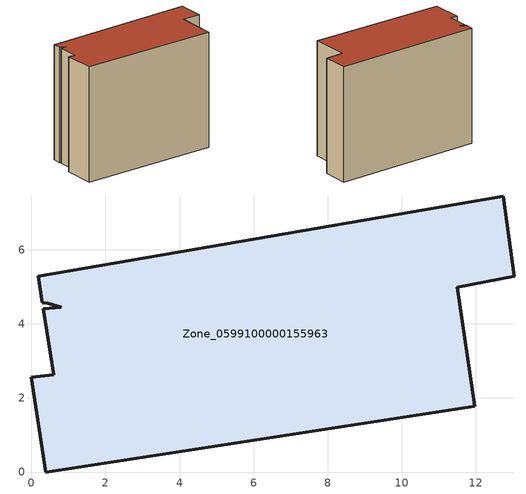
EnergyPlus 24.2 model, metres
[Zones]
Zone_0599100000155963
 floor ground (C_G): 0.3,4.57 0.19,5.28 12.74,7.45 13.03,5.28 11.49,4.98 11.97,1.78 0.39,0 0,2.56 0.6,2.63 0.32,4.4 0.8,4.45 0.45,4.55 z0
 wall outside (C_F): 13.03,5.28 12.74,7.45 0.19,5.28 0.3,4.57 0.45,4.55 0.8,4.45 0.32,4.4 0.6,2.63 0,2.56 0.39,0 11.97,1.78 11.49,4.98 13.03,5.28 z0:9.69
 roof outside (C_R): 0.45,4.55 0.8,4.45 0.32,4.4 0.6,2.63 0,2.56 0.39,0 11.97,1.78 11.49,4.98 13.03,5.28 12.74,7.45 0.19,5.28 0.3,4.57 z9.69
[BUILDING]
Pand.0599100000155963: North Axis=0; Terrain=City; Loads Convergence Tolerance Value=0.04; Temperature Convergence Tolerance Value=0.4; Solar Distribution=FullExterior; Maximum Number of Warmup Days=25; Minimum Number of Warmup Days=1
[Site:Location]
Rotterdam.The.Hague.AP_ZH_NLD Design_Conditions: Latitude=51.96; Longitude=4.45; Time Zone=1; Elevation=-4.5
[SITE:GROUNDTEMPERATURE:BUILDINGSURFACE]
18, 18, 18, 18, 18, 18, 18, 18, 18, 18, 18, 18
[MATERIAL] Thermal Absorptance=0.9; Solar Absorptance=0.7; Visible Absorptance=0.7
Name | Roughness | Thickness | Conductivity | Density | Specific Heat
G.TI.1946 | MediumSmooth | 0.15 | 1 | 540 | 1210
F.TI.1946 | Rough | 0.3 | 0.857143 | 1920 | 840
R.TI.1946 | MediumRough | 0.2 | 0.1 | 1500 | 1000
[CONSTRUCTION]
C_G: G.TI.1946
C_F: F.TI.1946
C_R: R.TI.1946
[ZONE]
Zone_0599100000155963: Type=1; Multiplier=1; Ceiling Height=Autocalculate; Volume=Autocalculate; Floor Area=autocalculate; Part of Total Floor Area=Yes
[ZONEINFILTRATION:DESIGNFLOWRATE]
Infil_Zone_0599100000155963: Zone or ZoneList or Space or SpaceList=Zone_0599100000155963; Schedule=AlwaysOn; Design Flow Rate Calculation Method=Flow/Area; Flow Rate per Floor Area=0.003; Constant Term Coefficient=1; Temperature Term Coefficient=0; Velocity Term Coefficient=0; Velocity Squared Term Coefficient=0
[HVACTEMPLATE:ZONE:IDEALLOADSAIRSYSTEM]
Zone_0599100000155963: Maximum Heating Supply Air Temperature=50; Minimum Cooling Supply Air Temperature=13; Maximum Heating Supply Air Humidity Ratio=0.0156; Minimum Cooling Supply Air Humidity Ratio=0.0077; Heating Limit=NoLimit; Cooling Limit=NoLimit; Dehumidification Control Type=ConstantSensibleHeatRatio; Cooling Sensible Heat Ratio=0.7; Dehumidification Setpoint=60; Humidification Control Type=None; Humidification Setpoint=30; Outdoor Air Method=None; Outdoor Air Flow Rate per Person=0.00944; Outdoor Air Flow Rate per Zone Floor Area=0; Outdoor Air Flow Rate per Zone=0; Demand Controlled Ventilation Type=None; Outdoor Air Economizer Type=NoEconomizer; Heat Recovery Type=None; Sensible Heat Recovery Effectiveness=0.7; Latent Heat Recovery Effectiveness=0.65
[ZONECONTROL:THERMOSTAT]
ThermostatControl_Zone_0599100000155963: Zone or ZoneList=Zone_0599100000155963; Control Type Schedule=DualSetpointControlType; Control 1=Thermostat_Zone_0599100000155963; Temperature Difference Between Cutout And Setpoint=0
[THERMOSTATSETPOINT:DUALSETPOINT]
Thermostat_Zone_0599100000155963: Heating Setpoint Temperature Schedule=HeatingSetpoint_Zone_0599100000155963; Cooling Setpoint Temperature Schedule=CoolingSetpoint_Zone_0599100000155963
[SCHEDULE:COMPACT]
HeatingSetpoint_Zone_0599100000155963: Through: 12/31, For: AllDays, Until: 24:00, 21
CoolingSetpoint_Zone_0599100000155963: Through: 12/31, For: AllDays, Until: 24:00, 24
DualSetpointControlType: Through: 12/31, For: AllDays, Until: 24:00, 4
AlwaysOn: Through: 12/31, For: AllDays, Until: 24:00, 1
